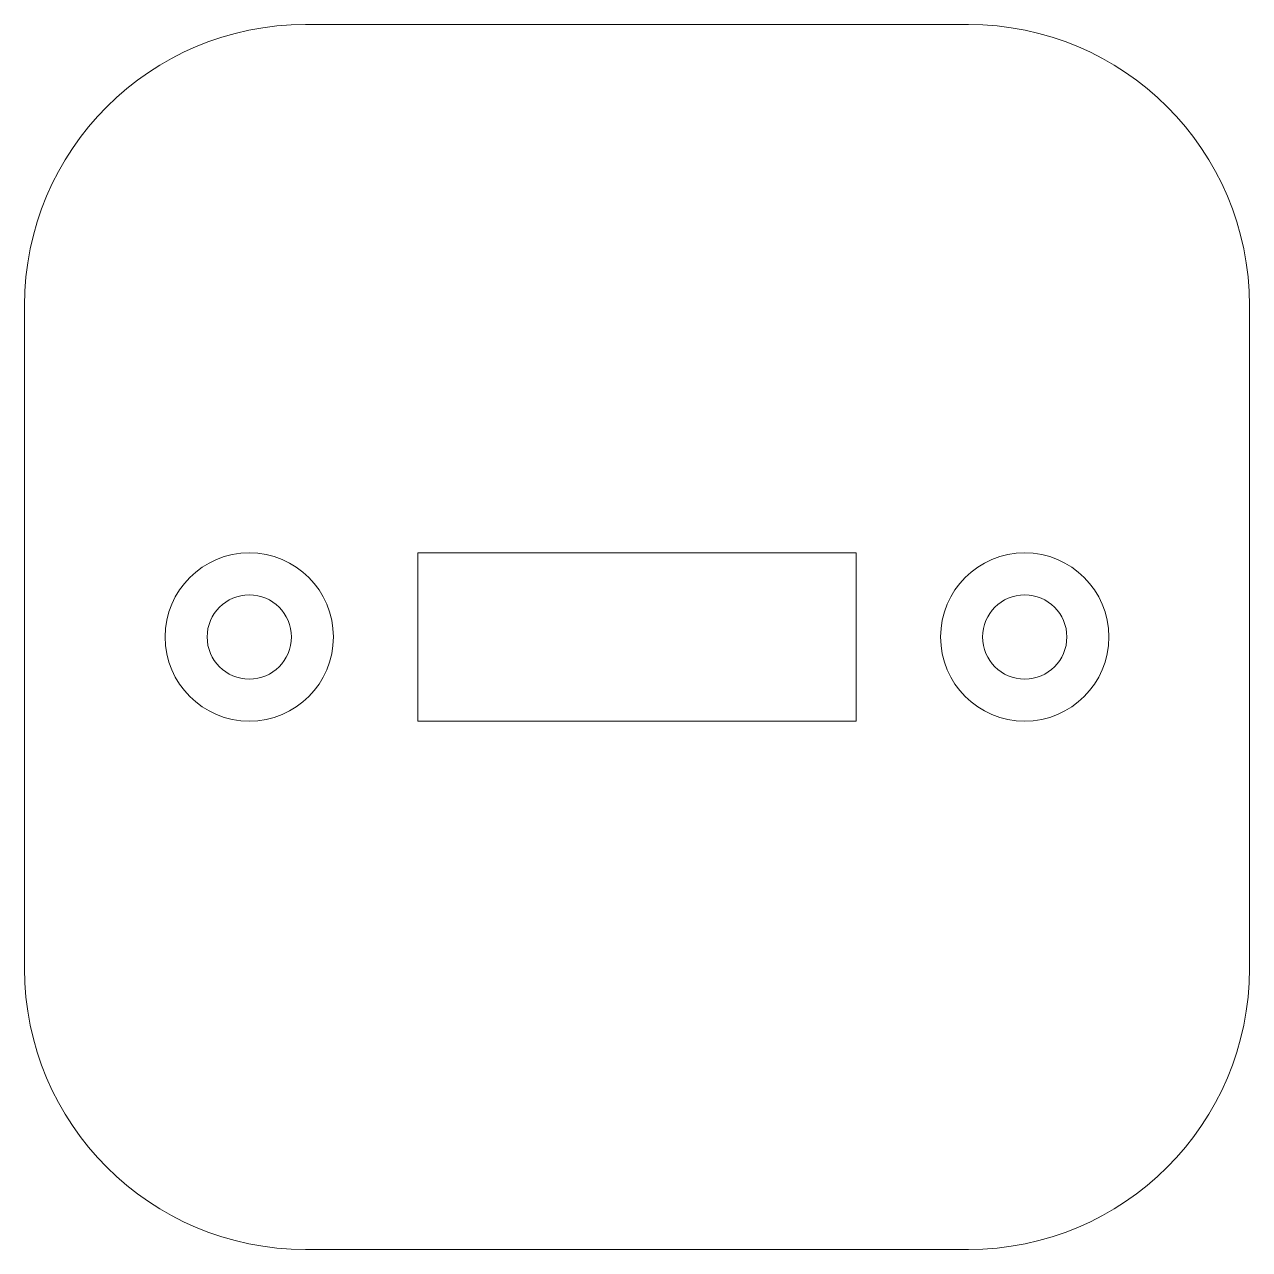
# Model space of a CAD drawing. Header units: millimetres. Extents: x 0 to 43.6, y 0 to 43.6.
import ezdxf

# ---------------------------------------------------------------- set-up
doc = ezdxf.new("R2010")
doc.units = ezdxf.units.MM

msp = doc.modelspace()

# ---------------------------------------------------------------- linework, layer by layer
at = {"color": 7, "linetype": 'Continuous', "lineweight": 15}
for p, q in [((33.6, 43.6), (10, 43.6)), ((0, 33.6), (0, 10)), ((43.6, 10), (43.6, 33.6)), ((14, 24.8), (14, 18.8)), ((29.6, 24.8), (14, 24.8)), ((29.6, 18.8), (29.6, 24.8)), ((14, 18.8), (29.6, 18.8)), ((10, 0), (33.6, 0))]:
    msp.add_line(p, q, dxfattribs=at)
for centre, radius in [((8, 21.8), 2.995), ((35.6, 21.8), 2.995), ((8, 21.8), 1.5), ((35.6, 21.8), 1.5)]:
    msp.add_circle(centre, radius, dxfattribs=at)
for centre, start, end in [((10, 33.6), 90, 180), ((33.6, 33.6), 0, 90), ((10, 10), 180, 270), ((33.6, 10), 270, 0)]:
    msp.add_arc(centre, 10, start, end, dxfattribs=at)

doc.saveas('drawing.dxf')
